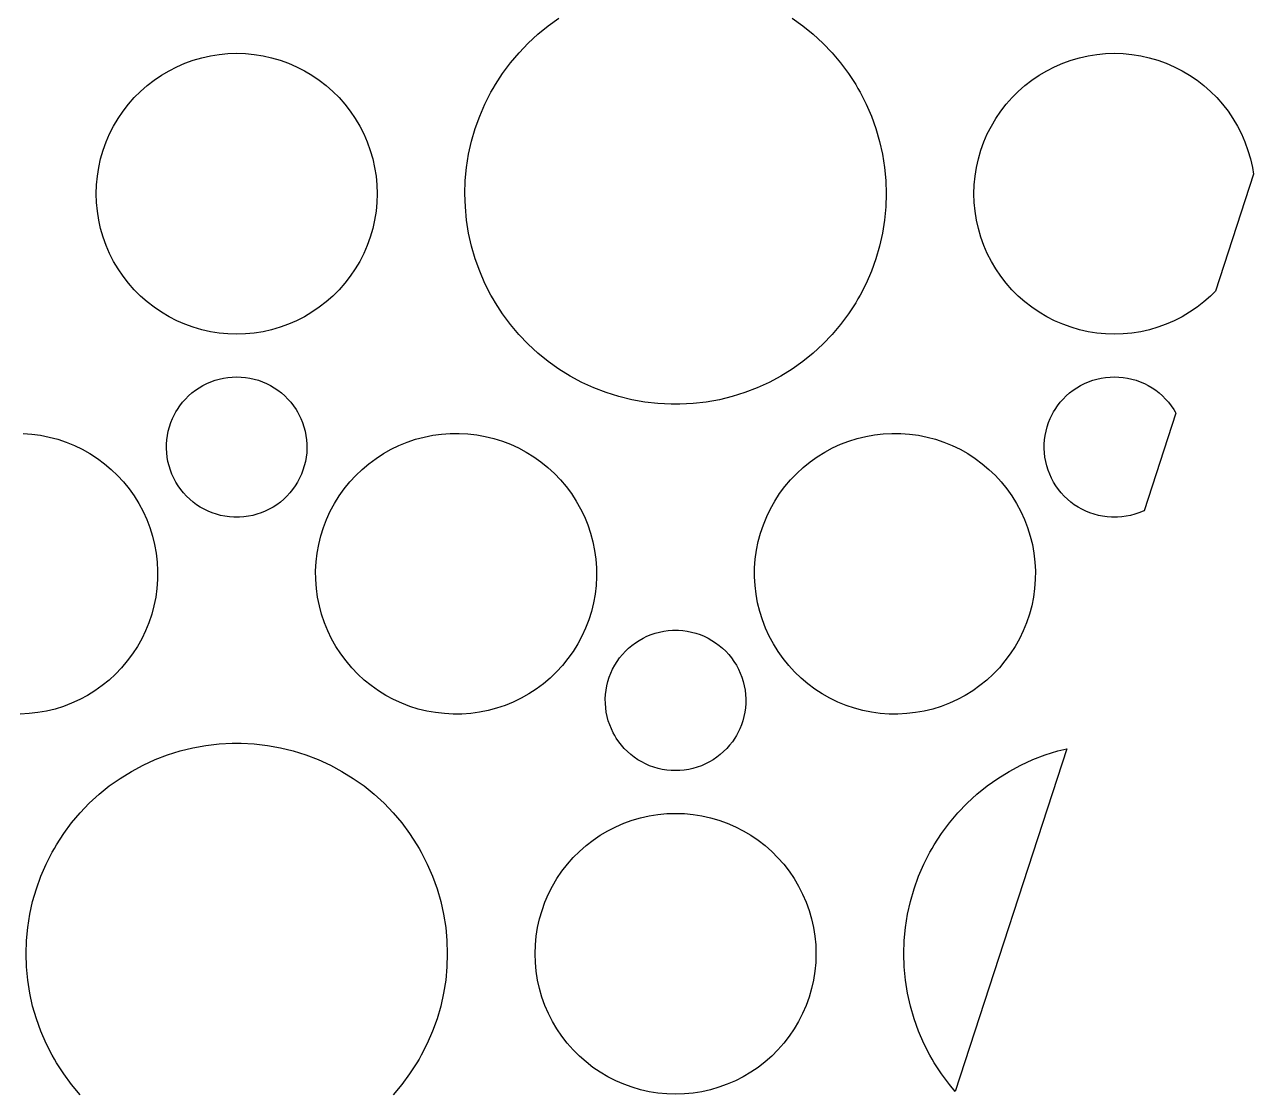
# Model space of a CAD drawing. Header units: metres. Extents: x 20 to 1108, y 20 to 485.
# Drawn here: x 179.61 to 214.61, y 160.22 to 190.69 of the extents above; entities that cross this region are included whole.
import ezdxf

# ---------------------------------------------------------------- set-up
doc = ezdxf.new("R2010")
doc.units = ezdxf.units.M

msp = doc.modelspace()

# ---------------------------------------------------------------- linework, layer by layer
for p, q in [((194.527, 190.653), (194.834, 190.871)), ((201.475, 190.872), (201.781, 190.653)), ((193.957, 190.162), (194.233, 190.416)), ((194.233, 190.416), (194.527, 190.653)), ((201.781, 190.653), (202.075, 190.416)), ((202.075, 190.416), (202.353, 190.161)), ((193.696, 189.89), (193.957, 190.162)), ((202.353, 190.161), (202.613, 189.889)), ((184.419, 189.679), (184.66, 189.749)), ((184.66, 189.749), (184.904, 189.804)), ((184.904, 189.804), (185.153, 189.843)), ((185.153, 189.843), (185.402, 189.866)), ((185.402, 189.866), (185.654, 189.874)), ((185.654, 189.874), (185.906, 189.866)), ((185.906, 189.866), (186.155, 189.843)), ((186.155, 189.843), (186.404, 189.804)), ((186.404, 189.804), (186.649, 189.749)), ((186.649, 189.749), (186.89, 189.679)), ((193.453, 189.602), (193.696, 189.89)), ((202.613, 189.889), (202.856, 189.602)), ((209.419, 189.679), (209.66, 189.749)), ((209.66, 189.749), (209.904, 189.804)), ((209.904, 189.804), (210.153, 189.843)), ((210.153, 189.843), (210.402, 189.866)), ((210.402, 189.866), (210.654, 189.874)), ((210.654, 189.874), (210.906, 189.866)), ((210.906, 189.866), (211.155, 189.843)), ((211.155, 189.843), (211.404, 189.804)), ((211.404, 189.804), (211.649, 189.749)), ((211.649, 189.749), (211.89, 189.679)), ((183.512, 189.252), (183.727, 189.379)), ((183.727, 189.379), (183.95, 189.493)), ((183.95, 189.493), (184.181, 189.593)), ((184.181, 189.593), (184.419, 189.679)), ((186.89, 189.679), (187.128, 189.593)), ((187.128, 189.593), (187.358, 189.493)), ((187.358, 189.493), (187.582, 189.379)), ((187.582, 189.379), (187.797, 189.252)), ((193.229, 189.299), (193.453, 189.602)), ((202.856, 189.602), (203.081, 189.298)), ((208.512, 189.252), (208.727, 189.379)), ((208.727, 189.379), (208.95, 189.493)), ((208.95, 189.493), (209.181, 189.593)), ((209.181, 189.593), (209.419, 189.679)), ((211.89, 189.679), (212.128, 189.593)), ((212.128, 189.593), (212.358, 189.493)), ((212.358, 189.493), (212.582, 189.379)), ((212.582, 189.379), (212.797, 189.252)), ((183.104, 188.956), (183.304, 189.111)), ((183.304, 189.111), (183.512, 189.252)), ((187.797, 189.252), (188.007, 189.11)), ((188.007, 189.11), (188.205, 188.956)), ((193.023, 188.982), (193.229, 189.299)), ((203.081, 189.298), (203.286, 188.982)), ((208.104, 188.956), (208.304, 189.111)), ((208.304, 189.111), (208.512, 189.252)), ((212.797, 189.252), (213.007, 189.11)), ((213.007, 189.11), (213.205, 188.956)), ((182.738, 188.613), (182.916, 188.791)), ((182.916, 188.791), (183.104, 188.956)), ((188.205, 188.956), (188.394, 188.79)), ((188.394, 188.79), (188.571, 188.612)), ((192.726, 188.43), (192.897, 188.766)), ((192.897, 188.766), (192.961, 188.873)), ((192.961, 188.873), (193.023, 188.982)), ((203.286, 188.982), (203.348, 188.873)), ((203.348, 188.873), (203.412, 188.765)), ((203.412, 188.765), (203.583, 188.428)), ((207.738, 188.613), (207.916, 188.791)), ((207.916, 188.791), (208.104, 188.956)), ((213.205, 188.956), (213.394, 188.79)), ((213.394, 188.79), (213.571, 188.612)), ((182.418, 188.227), (182.573, 188.425)), ((182.573, 188.425), (182.738, 188.613)), ((188.571, 188.612), (188.736, 188.425)), ((188.736, 188.425), (188.891, 188.225)), ((192.576, 188.084), (192.726, 188.43)), ((203.583, 188.428), (203.733, 188.084)), ((207.418, 188.227), (207.573, 188.425)), ((207.573, 188.425), (207.738, 188.613)), ((213.571, 188.612), (213.736, 188.425)), ((213.736, 188.425), (213.891, 188.225)), ((182.15, 187.802), (182.276, 188.017)), ((182.276, 188.017), (182.418, 188.227)), ((188.891, 188.225), (189.032, 188.017)), ((189.032, 188.017), (189.16, 187.801)), ((192.448, 187.73), (192.576, 188.084)), ((203.733, 188.084), (203.86, 187.728)), ((207.15, 187.802), (207.276, 188.017)), ((207.276, 188.017), (207.418, 188.227)), ((213.891, 188.225), (214.032, 188.017)), ((214.032, 188.017), (214.16, 187.801)), ((182.035, 187.578), (182.15, 187.802)), ((189.16, 187.801), (189.275, 187.576)), ((192.343, 187.367), (192.448, 187.73)), ((203.86, 187.728), (203.966, 187.365)), ((207.035, 187.578), (207.15, 187.802)), ((214.16, 187.801), (214.275, 187.576)), ((181.851, 187.111), (181.936, 187.348)), ((181.936, 187.348), (182.035, 187.578)), ((189.275, 187.576), (189.373, 187.348)), ((189.373, 187.348), (189.459, 187.109)), ((192.261, 186.999), (192.343, 187.367)), ((203.966, 187.365), (204.048, 186.998)), ((206.851, 187.111), (206.936, 187.348)), ((206.936, 187.348), (207.035, 187.578)), ((214.275, 187.576), (214.373, 187.348)), ((214.373, 187.348), (214.459, 187.109)), ((181.779, 186.87), (181.851, 187.111)), ((189.459, 187.109), (189.529, 186.868)), ((192.202, 186.626), (192.261, 186.999)), ((204.048, 186.998), (204.107, 186.626)), ((206.779, 186.87), (206.851, 187.111)), ((214.459, 187.109), (214.529, 186.868)), ((181.686, 186.375), (181.726, 186.624)), ((181.726, 186.624), (181.779, 186.87)), ((189.529, 186.868), (189.584, 186.623)), ((189.584, 186.623), (189.623, 186.375)), ((192.166, 186.252), (192.202, 186.626)), ((204.107, 186.626), (204.142, 186.252)), ((206.686, 186.375), (206.726, 186.624)), ((206.726, 186.624), (206.779, 186.87)), ((214.529, 186.868), (214.584, 186.623)), ((214.584, 186.623), (214.614, 186.433)), ((181.662, 186.126), (181.686, 186.375)), ((189.623, 186.375), (189.647, 186.126)), ((192.154, 185.875), (192.166, 186.252)), ((204.142, 186.252), (204.154, 185.874)), ((206.662, 186.126), (206.686, 186.375)), ((214.614, 186.433), (213.53, 183.096)), ((181.654, 185.875), (181.662, 186.126)), ((181.662, 185.623), (181.654, 185.875)), ((189.647, 186.126), (189.654, 185.874)), ((189.654, 185.874), (189.647, 185.623)), ((192.167, 185.497), (192.154, 185.875)), ((204.154, 185.874), (204.143, 185.497)), ((206.654, 185.875), (206.662, 186.126)), ((206.662, 185.623), (206.654, 185.875)), ((181.686, 185.374), (181.662, 185.623)), ((189.647, 185.623), (189.623, 185.374)), ((206.686, 185.374), (206.662, 185.623)), ((181.725, 185.126), (181.686, 185.374)), ((189.623, 185.374), (189.584, 185.126)), ((192.202, 185.123), (192.167, 185.497)), ((204.143, 185.497), (204.107, 185.123)), ((206.725, 185.126), (206.686, 185.374)), ((181.779, 184.881), (181.725, 185.126)), ((181.85, 184.64), (181.779, 184.881)), ((189.529, 184.881), (189.459, 184.64)), ((189.584, 185.126), (189.529, 184.881)), ((192.261, 184.751), (192.202, 185.123)), ((204.107, 185.123), (204.048, 184.751)), ((206.779, 184.881), (206.725, 185.126)), ((206.85, 184.64), (206.779, 184.881)), ((181.936, 184.401), (181.85, 184.64)), ((189.459, 184.64), (189.373, 184.401)), ((192.343, 184.383), (192.261, 184.751)), ((204.048, 184.751), (203.966, 184.383)), ((206.936, 184.401), (206.85, 184.64)), ((182.034, 184.173), (181.936, 184.401)), ((182.149, 183.948), (182.034, 184.173)), ((189.275, 184.173), (189.16, 183.948)), ((189.373, 184.401), (189.275, 184.173)), ((192.448, 184.022), (192.343, 184.383)), ((203.966, 184.383), (203.86, 184.022)), ((207.034, 184.173), (206.936, 184.401)), ((207.149, 183.948), (207.034, 184.173)), ((182.276, 183.733), (182.149, 183.948)), ((189.16, 183.948), (189.032, 183.733)), ((192.576, 183.665), (192.448, 184.022)), ((203.86, 184.022), (203.733, 183.665)), ((207.276, 183.733), (207.149, 183.948)), ((182.418, 183.524), (182.276, 183.733)), ((182.572, 183.324), (182.418, 183.524)), ((188.891, 183.524), (188.736, 183.324)), ((189.032, 183.733), (188.891, 183.524)), ((192.726, 183.321), (192.576, 183.665)), ((203.733, 183.665), (203.583, 183.321)), ((207.418, 183.524), (207.276, 183.733)), ((207.572, 183.324), (207.418, 183.524)), ((182.737, 183.137), (182.572, 183.324)), ((182.915, 182.959), (182.737, 183.137)), ((188.571, 183.137), (188.394, 182.959)), ((188.736, 183.324), (188.571, 183.137)), ((192.897, 182.984), (192.726, 183.321)), ((203.583, 183.321), (203.412, 182.984)), ((207.737, 183.137), (207.572, 183.324)), ((207.915, 182.959), (207.737, 183.137)), ((213.53, 183.096), (213.394, 182.959)), ((183.104, 182.793), (182.915, 182.959)), ((183.302, 182.639), (183.104, 182.793)), ((188.205, 182.793), (188.007, 182.639)), ((188.394, 182.959), (188.205, 182.793)), ((192.961, 182.876), (192.897, 182.984)), ((193.023, 182.768), (192.961, 182.876)), ((193.228, 182.451), (193.023, 182.768)), ((203.286, 182.768), (203.081, 182.451)), ((203.348, 182.877), (203.286, 182.768)), ((203.412, 182.984), (203.348, 182.877)), ((208.104, 182.793), (207.915, 182.959)), ((208.302, 182.639), (208.104, 182.793)), ((213.205, 182.793), (213.007, 182.639)), ((213.394, 182.959), (213.205, 182.793)), ((183.512, 182.497), (183.302, 182.639)), ((183.727, 182.37), (183.512, 182.497)), ((183.95, 182.256), (183.727, 182.37)), ((187.582, 182.37), (187.358, 182.256)), ((187.797, 182.497), (187.582, 182.37)), ((188.007, 182.639), (187.797, 182.497)), ((193.453, 182.148), (193.228, 182.451)), ((203.081, 182.451), (202.856, 182.148)), ((208.512, 182.497), (208.302, 182.639)), ((208.727, 182.37), (208.512, 182.497)), ((208.95, 182.256), (208.727, 182.37)), ((212.582, 182.37), (212.358, 182.256)), ((212.797, 182.497), (212.582, 182.37)), ((213.007, 182.639), (212.797, 182.497)), ((184.181, 182.156), (183.95, 182.256)), ((184.419, 182.07), (184.181, 182.156)), ((184.659, 182), (184.419, 182.07)), ((186.89, 182.07), (186.65, 182)), ((187.128, 182.156), (186.89, 182.07)), ((187.358, 182.256), (187.128, 182.156)), ((193.695, 181.86), (193.453, 182.148)), ((202.856, 182.148), (202.613, 181.86)), ((209.181, 182.156), (208.95, 182.256)), ((209.419, 182.07), (209.181, 182.156)), ((209.659, 182), (209.419, 182.07)), ((211.89, 182.07), (211.65, 182)), ((212.128, 182.156), (211.89, 182.07)), ((212.358, 182.256), (212.128, 182.156)), ((184.904, 181.945), (184.659, 182)), ((185.153, 181.906), (184.904, 181.945)), ((185.402, 181.883), (185.153, 181.906)), ((185.654, 181.875), (185.402, 181.883)), ((185.906, 181.883), (185.654, 181.875)), ((186.155, 181.906), (185.906, 181.883)), ((186.404, 181.945), (186.155, 181.906)), ((186.65, 182), (186.404, 181.945)), ((193.956, 181.588), (193.695, 181.86)), ((202.613, 181.86), (202.353, 181.588)), ((209.904, 181.945), (209.659, 182)), ((210.153, 181.906), (209.904, 181.945)), ((210.402, 181.883), (210.153, 181.906)), ((210.654, 181.875), (210.402, 181.883)), ((210.906, 181.883), (210.654, 181.875)), ((211.155, 181.906), (210.906, 181.883)), ((211.404, 181.945), (211.155, 181.906)), ((211.65, 182), (211.404, 181.945)), ((194.233, 181.333), (193.956, 181.588)), ((194.527, 181.096), (194.233, 181.333)), ((202.075, 181.333), (201.781, 181.096)), ((202.353, 181.588), (202.075, 181.333)), ((194.834, 180.877), (194.527, 181.096)), ((201.781, 181.096), (201.475, 180.878)), ((185.157, 180.596), (185.278, 180.622)), ((185.278, 180.622), (185.404, 180.642)), ((185.404, 180.642), (185.529, 180.653)), ((185.529, 180.653), (185.654, 180.658)), ((185.654, 180.658), (185.779, 180.653)), ((185.779, 180.653), (185.904, 180.642)), ((185.904, 180.642), (186.03, 180.622)), ((186.03, 180.622), (186.151, 180.596)), ((195.155, 180.679), (194.834, 180.877)), ((195.486, 180.501), (195.155, 180.679)), ((201.153, 180.679), (200.822, 180.501)), ((201.475, 180.878), (201.153, 180.679)), ((210.157, 180.596), (210.278, 180.622)), ((210.278, 180.622), (210.404, 180.642)), ((210.404, 180.642), (210.529, 180.653)), ((210.529, 180.653), (210.654, 180.658)), ((210.654, 180.658), (210.779, 180.653)), ((210.779, 180.653), (210.904, 180.642)), ((210.904, 180.642), (211.03, 180.622)), ((211.03, 180.622), (211.151, 180.596)), ((184.379, 180.198), (184.479, 180.276)), ((184.479, 180.276), (184.583, 180.347)), ((184.583, 180.347), (184.69, 180.41)), ((184.69, 180.41), (184.802, 180.467)), ((184.802, 180.467), (184.917, 180.517)), ((184.917, 180.517), (185.037, 180.56)), ((185.037, 180.56), (185.157, 180.596)), ((186.151, 180.596), (186.272, 180.56)), ((186.272, 180.56), (186.392, 180.517)), ((186.392, 180.517), (186.507, 180.467)), ((186.507, 180.467), (186.619, 180.41)), ((186.619, 180.41), (186.726, 180.347)), ((186.726, 180.347), (186.831, 180.276)), ((186.831, 180.276), (186.93, 180.198)), ((195.83, 180.344), (195.486, 180.501)), ((196.181, 180.209), (195.83, 180.344)), ((200.479, 180.344), (200.128, 180.209)), ((200.822, 180.501), (200.479, 180.344)), ((209.379, 180.198), (209.479, 180.276)), ((209.479, 180.276), (209.583, 180.347)), ((209.583, 180.347), (209.69, 180.41)), ((209.69, 180.41), (209.802, 180.467)), ((209.802, 180.467), (209.917, 180.517)), ((209.917, 180.517), (210.037, 180.56)), ((210.037, 180.56), (210.157, 180.596)), ((211.151, 180.596), (211.272, 180.56)), ((211.272, 180.56), (211.392, 180.517)), ((211.392, 180.517), (211.507, 180.467)), ((211.507, 180.467), (211.619, 180.41)), ((211.619, 180.41), (211.726, 180.347)), ((211.726, 180.347), (211.831, 180.276)), ((211.831, 180.276), (211.93, 180.198)), ((184.036, 179.834), (184.114, 179.934)), ((184.114, 179.934), (184.196, 180.027)), ((184.196, 180.027), (184.285, 180.116)), ((184.285, 180.116), (184.379, 180.198)), ((186.93, 180.198), (187.025, 180.115)), ((187.025, 180.115), (187.113, 180.026)), ((187.113, 180.026), (187.195, 179.934)), ((187.195, 179.934), (187.273, 179.833)), ((196.542, 180.096), (196.181, 180.209)), ((196.906, 180.006), (196.542, 180.096)), ((197.278, 179.94), (196.906, 180.006)), ((197.652, 179.897), (197.278, 179.94)), ((199.03, 179.939), (198.655, 179.897)), ((199.402, 180.006), (199.03, 179.939)), ((199.767, 180.096), (199.402, 180.006)), ((200.128, 180.209), (199.767, 180.096)), ((209.036, 179.834), (209.114, 179.934)), ((209.114, 179.934), (209.196, 180.027)), ((209.196, 180.027), (209.285, 180.116)), ((209.285, 180.116), (209.379, 180.198)), ((211.93, 180.198), (212.025, 180.115)), ((212.025, 180.115), (212.113, 180.026)), ((212.113, 180.026), (212.195, 179.934)), ((212.195, 179.934), (212.273, 179.833)), ((183.827, 179.472), (183.882, 179.585)), ((183.882, 179.585), (183.922, 179.657)), ((183.922, 179.657), (183.966, 179.73)), ((183.966, 179.73), (184.036, 179.834)), ((187.273, 179.833), (187.344, 179.729)), ((187.344, 179.729), (187.386, 179.657)), ((187.386, 179.657), (187.427, 179.585)), ((187.427, 179.585), (187.483, 179.471)), ((198.028, 179.876), (197.652, 179.897)), ((198.154, 179.877), (198.028, 179.876)), ((198.28, 179.876), (198.154, 179.877)), ((198.655, 179.897), (198.28, 179.876)), ((208.827, 179.472), (208.882, 179.585)), ((208.882, 179.585), (208.922, 179.657)), ((208.922, 179.657), (208.966, 179.73)), ((208.966, 179.73), (209.036, 179.834)), ((212.403, 179.627), (211.499, 176.845)), ((212.273, 179.833), (212.344, 179.729)), ((212.344, 179.729), (212.386, 179.657)), ((212.386, 179.657), (212.403, 179.627)), ((183.707, 179.115), (183.739, 179.236)), ((183.739, 179.236), (183.779, 179.354)), ((183.779, 179.354), (183.827, 179.472)), ((187.483, 179.471), (187.529, 179.354)), ((187.529, 179.354), (187.569, 179.235)), ((187.569, 179.235), (187.603, 179.113)), ((208.707, 179.115), (208.739, 179.236)), ((208.739, 179.236), (208.779, 179.354)), ((208.779, 179.354), (208.827, 179.472)), ((179.572, 179.046), (179.821, 179.027)), ((179.821, 179.027), (180.071, 178.993)), ((180.071, 178.993), (180.318, 178.943)), ((180.318, 178.943), (180.56, 178.879)), ((180.56, 178.879), (180.798, 178.799)), ((183.655, 178.742), (183.665, 178.866)), ((183.665, 178.866), (183.682, 178.992)), ((183.682, 178.992), (183.707, 179.115)), ((187.603, 179.113), (187.627, 178.99)), ((187.627, 178.99), (187.644, 178.866)), ((187.644, 178.866), (187.653, 178.742)), ((190.511, 178.799), (190.749, 178.879)), ((190.749, 178.879), (190.99, 178.943)), ((190.99, 178.943), (191.237, 178.993)), ((191.237, 178.993), (191.487, 179.027)), ((191.487, 179.027), (191.736, 179.046)), ((191.736, 179.046), (191.989, 179.049)), ((191.989, 179.049), (192.239, 179.035)), ((192.239, 179.035), (192.49, 179.007)), ((192.49, 179.007), (192.735, 178.962)), ((192.735, 178.962), (192.982, 178.901)), ((192.982, 178.901), (193.222, 178.827)), ((203.087, 178.827), (203.327, 178.901)), ((203.327, 178.901), (203.573, 178.962)), ((203.573, 178.962), (203.818, 179.007)), ((203.818, 179.007), (204.069, 179.035)), ((204.069, 179.035), (204.319, 179.049)), ((204.319, 179.049), (204.572, 179.046)), ((204.572, 179.046), (204.821, 179.027)), ((204.821, 179.027), (205.071, 178.993)), ((205.071, 178.993), (205.318, 178.943)), ((205.318, 178.943), (205.56, 178.879)), ((205.56, 178.879), (205.798, 178.799)), ((208.655, 178.742), (208.665, 178.866)), ((208.665, 178.866), (208.682, 178.992)), ((208.682, 178.992), (208.707, 179.115)), ((180.798, 178.799), (181.031, 178.703)), ((181.031, 178.703), (181.258, 178.594)), ((181.258, 178.594), (181.476, 178.472)), ((183.654, 178.615), (183.655, 178.742)), ((183.661, 178.491), (183.654, 178.615)), ((187.654, 178.615), (187.648, 178.491)), ((187.653, 178.742), (187.654, 178.615)), ((189.833, 178.472), (190.051, 178.594)), ((190.051, 178.594), (190.277, 178.703)), ((190.277, 178.703), (190.511, 178.799)), ((193.222, 178.827), (193.454, 178.737)), ((193.454, 178.737), (193.685, 178.632)), ((193.685, 178.632), (193.903, 178.514)), ((193.903, 178.514), (194.118, 178.381)), ((202.191, 178.381), (202.405, 178.514)), ((202.405, 178.514), (202.626, 178.633)), ((202.626, 178.633), (202.855, 178.737)), ((202.855, 178.737), (203.087, 178.827)), ((205.798, 178.799), (206.031, 178.703)), ((206.031, 178.703), (206.258, 178.594)), ((206.258, 178.594), (206.476, 178.472)), ((208.654, 178.615), (208.655, 178.742)), ((208.661, 178.491), (208.654, 178.615)), ((181.476, 178.472), (181.687, 178.334)), ((181.687, 178.334), (181.89, 178.184)), ((181.89, 178.184), (182.081, 178.022)), ((183.675, 178.366), (183.661, 178.491)), ((183.697, 178.243), (183.675, 178.366)), ((183.728, 178.121), (183.697, 178.243)), ((187.611, 178.243), (187.581, 178.121)), ((187.634, 178.366), (187.611, 178.243)), ((187.648, 178.491), (187.634, 178.366)), ((189.228, 178.022), (189.419, 178.184)), ((189.419, 178.184), (189.623, 178.334)), ((189.623, 178.334), (189.833, 178.472)), ((194.118, 178.381), (194.322, 178.236)), ((194.322, 178.236), (194.519, 178.077)), ((201.79, 178.077), (201.986, 178.236)), ((201.986, 178.236), (202.191, 178.381)), ((206.476, 178.472), (206.687, 178.334)), ((206.687, 178.334), (206.89, 178.184)), ((206.89, 178.184), (207.081, 178.022)), ((208.675, 178.366), (208.661, 178.491)), ((208.697, 178.243), (208.675, 178.366)), ((208.728, 178.121), (208.697, 178.243)), ((182.081, 178.022), (182.263, 177.848)), ((182.263, 177.848), (182.432, 177.664)), ((183.766, 177.999), (183.728, 178.121)), ((183.811, 177.884), (183.766, 177.999)), ((183.862, 177.77), (183.811, 177.884)), ((187.498, 177.884), (187.446, 177.77)), ((187.543, 177.999), (187.498, 177.884)), ((187.581, 178.121), (187.543, 177.999)), ((188.877, 177.664), (189.047, 177.849)), ((189.047, 177.849), (189.228, 178.022)), ((194.519, 178.077), (194.704, 177.907)), ((194.704, 177.907), (194.878, 177.726)), ((201.432, 177.727), (201.606, 177.908)), ((201.606, 177.908), (201.79, 178.077)), ((207.081, 178.022), (207.263, 177.848)), ((207.263, 177.848), (207.432, 177.664)), ((208.766, 177.999), (208.728, 178.121)), ((208.811, 177.884), (208.766, 177.999)), ((208.862, 177.77), (208.811, 177.884)), ((182.432, 177.664), (182.591, 177.468)), ((182.591, 177.468), (182.735, 177.264)), ((183.922, 177.657), (183.862, 177.77)), ((183.989, 177.55), (183.922, 177.657)), ((184.062, 177.448), (183.989, 177.55)), ((187.319, 177.55), (187.247, 177.448)), ((187.387, 177.657), (187.319, 177.55)), ((187.446, 177.77), (187.387, 177.657)), ((188.573, 177.264), (188.719, 177.469)), ((188.719, 177.469), (188.877, 177.664)), ((194.878, 177.726), (195.038, 177.535)), ((195.038, 177.535), (195.19, 177.331)), ((201.12, 177.333), (201.271, 177.535)), ((201.271, 177.535), (201.432, 177.727)), ((207.432, 177.664), (207.59, 177.468)), ((207.59, 177.468), (207.735, 177.264)), ((208.922, 177.657), (208.862, 177.77)), ((208.989, 177.55), (208.922, 177.657)), ((209.062, 177.448), (208.989, 177.55)), ((182.735, 177.264), (182.869, 177.049)), ((184.141, 177.35), (184.062, 177.448)), ((184.225, 177.258), (184.141, 177.35)), ((184.316, 177.171), (184.225, 177.258)), ((184.411, 177.091), (184.316, 177.171)), ((186.993, 177.171), (186.898, 177.091)), ((187.084, 177.258), (186.993, 177.171)), ((187.168, 177.35), (187.084, 177.258)), ((187.247, 177.448), (187.168, 177.35)), ((188.44, 177.049), (188.573, 177.264)), ((195.19, 177.331), (195.326, 177.121)), ((195.326, 177.121), (195.449, 176.903)), ((200.859, 176.903), (200.983, 177.121)), ((200.983, 177.121), (201.12, 177.333)), ((207.735, 177.264), (207.869, 177.049)), ((209.141, 177.35), (209.062, 177.448)), ((209.225, 177.258), (209.141, 177.35)), ((209.316, 177.171), (209.225, 177.258)), ((209.411, 177.091), (209.316, 177.171)), ((182.869, 177.049), (182.988, 176.826)), ((182.988, 176.826), (183.092, 176.598)), ((184.513, 177.016), (184.411, 177.091)), ((184.619, 176.946), (184.513, 177.016)), ((184.727, 176.885), (184.619, 176.946)), ((184.84, 176.831), (184.727, 176.885)), ((184.958, 176.782), (184.84, 176.831)), ((185.077, 176.742), (184.958, 176.782)), ((186.351, 176.782), (186.232, 176.742)), ((186.469, 176.831), (186.351, 176.782)), ((186.582, 176.885), (186.469, 176.831)), ((186.69, 176.946), (186.582, 176.885)), ((186.796, 177.016), (186.69, 176.946)), ((186.898, 177.091), (186.796, 177.016)), ((188.217, 176.599), (188.321, 176.828)), ((188.321, 176.828), (188.44, 177.049)), ((195.449, 176.903), (195.56, 176.676)), ((200.75, 176.678), (200.859, 176.903)), ((207.869, 177.049), (207.988, 176.826)), ((207.988, 176.826), (208.092, 176.598)), ((209.513, 177.016), (209.411, 177.091)), ((209.619, 176.946), (209.513, 177.016)), ((209.727, 176.885), (209.619, 176.946)), ((209.84, 176.831), (209.727, 176.885)), ((209.958, 176.782), (209.84, 176.831)), ((210.077, 176.742), (209.958, 176.782)), ((211.351, 176.782), (211.232, 176.742)), ((211.469, 176.831), (211.351, 176.782)), ((211.499, 176.845), (211.469, 176.831)), ((183.092, 176.598), (183.182, 176.365)), ((185.197, 176.71), (185.077, 176.742)), ((185.32, 176.686), (185.197, 176.71)), ((185.446, 176.668), (185.32, 176.686)), ((185.57, 176.658), (185.446, 176.668)), ((185.654, 176.658), (185.57, 176.658)), ((185.738, 176.659), (185.654, 176.658)), ((185.862, 176.668), (185.738, 176.659)), ((185.988, 176.686), (185.862, 176.668)), ((186.111, 176.71), (185.988, 176.686)), ((186.232, 176.742), (186.111, 176.71)), ((188.127, 176.365), (188.217, 176.599)), ((195.56, 176.676), (195.653, 176.443)), ((195.653, 176.443), (195.734, 176.205)), ((200.575, 176.206), (200.655, 176.443)), ((200.655, 176.443), (200.75, 176.678)), ((208.092, 176.598), (208.182, 176.365)), ((210.197, 176.71), (210.077, 176.742)), ((210.32, 176.686), (210.197, 176.71)), ((210.446, 176.668), (210.32, 176.686)), ((210.57, 176.658), (210.446, 176.668)), ((210.654, 176.658), (210.57, 176.658)), ((210.738, 176.659), (210.654, 176.658)), ((210.862, 176.668), (210.738, 176.659)), ((210.988, 176.686), (210.862, 176.668)), ((211.111, 176.71), (210.988, 176.686)), ((211.232, 176.742), (211.111, 176.71)), ((183.182, 176.365), (183.257, 176.124)), ((183.257, 176.124), (183.317, 175.88)), ((187.991, 175.88), (188.052, 176.125)), ((188.052, 176.125), (188.127, 176.365)), ((195.734, 176.205), (195.799, 175.962)), ((200.51, 175.964), (200.575, 176.206)), ((208.182, 176.365), (208.257, 176.124)), ((208.257, 176.124), (208.317, 175.88)), ((183.317, 175.88), (183.362, 175.632)), ((187.947, 175.634), (187.991, 175.88)), ((195.799, 175.962), (195.849, 175.716)), ((195.849, 175.716), (195.883, 175.467)), ((200.426, 175.467), (200.46, 175.718)), ((200.46, 175.718), (200.51, 175.964)), ((208.317, 175.88), (208.362, 175.632)), ((183.362, 175.632), (183.391, 175.383)), ((183.391, 175.383), (183.403, 175.133)), ((187.904, 175.133), (187.918, 175.385)), ((187.918, 175.385), (187.947, 175.634)), ((195.883, 175.467), (195.901, 175.218)), ((200.407, 175.218), (200.426, 175.467)), ((208.362, 175.632), (208.391, 175.383)), ((208.391, 175.383), (208.403, 175.133)), ((183.403, 175.133), (183.401, 174.881)), ((187.907, 174.881), (187.904, 175.133)), ((195.901, 175.218), (195.904, 174.965)), ((200.405, 174.965), (200.407, 175.218)), ((208.403, 175.133), (208.401, 174.881)), ((183.401, 174.881), (183.383, 174.632)), ((187.926, 174.632), (187.907, 174.881)), ((195.891, 174.716), (195.862, 174.466)), ((195.904, 174.965), (195.891, 174.716)), ((200.418, 174.716), (200.405, 174.965)), ((200.446, 174.466), (200.418, 174.716)), ((208.401, 174.881), (208.383, 174.632)), ((183.349, 174.382), (183.299, 174.137)), ((183.383, 174.632), (183.349, 174.382)), ((187.96, 174.382), (187.926, 174.632)), ((188.01, 174.137), (187.96, 174.382)), ((195.862, 174.466), (195.817, 174.219)), ((200.491, 174.219), (200.446, 174.466)), ((208.349, 174.382), (208.299, 174.137)), ((208.383, 174.632), (208.349, 174.382)), ((183.299, 174.137), (183.234, 173.894)), ((188.074, 173.894), (188.01, 174.137)), ((195.757, 173.975), (195.682, 173.734)), ((195.817, 174.219), (195.757, 173.975)), ((200.552, 173.975), (200.491, 174.219)), ((200.627, 173.734), (200.552, 173.975)), ((208.299, 174.137), (208.234, 173.894)), ((183.153, 173.655), (183.06, 173.423)), ((183.234, 173.894), (183.153, 173.655)), ((188.155, 173.655), (188.074, 173.894)), ((188.249, 173.423), (188.155, 173.655)), ((195.682, 173.734), (195.592, 173.5)), ((200.717, 173.5), (200.627, 173.734)), ((208.153, 173.655), (208.06, 173.423)), ((208.234, 173.894), (208.153, 173.655)), ((183.06, 173.423), (182.949, 173.195)), ((188.359, 173.195), (188.249, 173.423)), ((195.488, 173.272), (195.369, 173.051)), ((195.592, 173.5), (195.488, 173.272)), ((197.229, 173.214), (197.34, 173.268)), ((197.34, 173.268), (197.458, 173.316)), ((197.458, 173.316), (197.577, 173.357)), ((197.577, 173.357), (197.697, 173.388)), ((197.697, 173.388), (197.82, 173.413)), ((197.82, 173.413), (197.946, 173.43)), ((197.946, 173.43), (198.07, 173.44)), ((198.07, 173.44), (198.154, 173.441)), ((198.154, 173.441), (198.238, 173.44)), ((198.238, 173.44), (198.362, 173.43)), ((198.362, 173.43), (198.488, 173.413)), ((198.488, 173.413), (198.611, 173.388)), ((198.611, 173.388), (198.732, 173.357)), ((198.732, 173.357), (198.851, 173.316)), ((198.851, 173.316), (198.969, 173.268)), ((198.969, 173.268), (199.082, 173.214)), ((200.82, 173.272), (200.717, 173.5)), ((200.94, 173.051), (200.82, 173.272)), ((208.06, 173.423), (207.949, 173.195)), ((182.826, 172.978), (182.69, 172.767)), ((182.949, 173.195), (182.826, 172.978)), ((188.483, 172.978), (188.359, 173.195)), ((188.619, 172.767), (188.483, 172.978)), ((195.369, 173.051), (195.235, 172.834)), ((196.726, 172.841), (196.816, 172.927)), ((196.816, 172.927), (196.911, 173.008)), ((196.911, 173.008), (197.014, 173.084)), ((197.014, 173.084), (197.119, 173.152)), ((197.119, 173.152), (197.229, 173.214)), ((199.082, 173.214), (199.19, 173.152)), ((199.19, 173.152), (199.296, 173.083)), ((199.296, 173.083), (199.398, 173.008)), ((199.398, 173.008), (199.493, 172.927)), ((199.493, 172.927), (199.584, 172.84)), ((201.073, 172.834), (200.94, 173.051)), ((207.826, 172.978), (207.69, 172.767)), ((207.949, 173.195), (207.826, 172.978)), ((182.538, 172.564), (182.378, 172.373)), ((182.69, 172.767), (182.538, 172.564)), ((188.771, 172.564), (188.619, 172.767)), ((188.931, 172.373), (188.771, 172.564)), ((195.09, 172.631), (194.932, 172.435)), ((195.235, 172.834), (195.09, 172.631)), ((196.489, 172.548), (196.562, 172.651)), ((196.562, 172.651), (196.641, 172.749)), ((196.641, 172.749), (196.726, 172.841)), ((199.584, 172.84), (199.668, 172.749)), ((199.668, 172.749), (199.747, 172.651)), ((199.747, 172.651), (199.819, 172.548)), ((201.219, 172.631), (201.073, 172.834)), ((201.377, 172.435), (201.219, 172.631)), ((207.538, 172.564), (207.378, 172.373)), ((207.69, 172.767), (207.538, 172.564)), ((182.378, 172.373), (182.204, 172.192)), ((189.105, 172.192), (188.931, 172.373)), ((194.763, 172.251), (194.581, 172.077)), ((194.932, 172.435), (194.763, 172.251)), ((196.266, 172.099), (196.311, 172.216)), ((196.311, 172.216), (196.363, 172.33)), ((196.363, 172.33), (196.422, 172.442)), ((196.422, 172.442), (196.489, 172.548)), ((199.819, 172.548), (199.887, 172.442)), ((199.887, 172.442), (199.946, 172.329)), ((199.946, 172.329), (199.998, 172.215)), ((199.998, 172.215), (200.043, 172.099)), ((201.546, 172.251), (201.377, 172.435)), ((201.728, 172.077), (201.546, 172.251)), ((207.378, 172.373), (207.204, 172.192)), ((181.822, 171.862), (181.618, 171.718)), ((182.019, 172.021), (181.822, 171.862)), ((182.204, 172.192), (182.019, 172.021)), ((189.29, 172.021), (189.105, 172.192)), ((189.486, 171.862), (189.29, 172.021)), ((189.691, 171.717), (189.486, 171.862)), ((194.39, 171.915), (194.187, 171.765)), ((194.581, 172.077), (194.39, 171.915)), ((196.175, 171.732), (196.197, 171.858)), ((196.197, 171.858), (196.228, 171.98)), ((196.228, 171.98), (196.266, 172.099)), ((200.043, 172.099), (200.081, 171.978)), ((200.081, 171.978), (200.111, 171.856)), ((200.111, 171.856), (200.134, 171.732)), ((201.919, 171.915), (201.728, 172.077)), ((202.122, 171.765), (201.919, 171.915)), ((206.822, 171.862), (206.618, 171.718)), ((207.019, 172.021), (206.822, 171.862)), ((207.204, 172.192), (207.019, 172.021)), ((181.403, 171.584), (181.185, 171.467)), ((181.618, 171.718), (181.403, 171.584)), ((189.905, 171.584), (189.691, 171.717)), ((190.124, 171.467), (189.905, 171.584)), ((193.758, 171.505), (193.531, 171.395)), ((193.976, 171.627), (193.758, 171.505)), ((194.187, 171.765), (193.976, 171.627)), ((196.154, 171.484), (196.161, 171.608)), ((196.161, 171.608), (196.175, 171.732)), ((200.134, 171.732), (200.148, 171.607)), ((200.148, 171.607), (200.154, 171.484)), ((202.333, 171.627), (202.122, 171.765)), ((202.551, 171.505), (202.333, 171.627)), ((202.777, 171.395), (202.551, 171.505)), ((206.403, 171.584), (206.185, 171.467)), ((206.618, 171.718), (206.403, 171.584)), ((180.482, 171.196), (180.235, 171.136)), ((180.722, 171.272), (180.482, 171.196)), ((180.954, 171.361), (180.722, 171.272)), ((181.185, 171.467), (180.954, 171.361)), ((190.355, 171.361), (190.124, 171.467)), ((190.587, 171.272), (190.355, 171.361)), ((190.827, 171.196), (190.587, 171.272)), ((191.073, 171.137), (190.827, 171.196)), ((193.059, 171.22), (192.818, 171.154)), ((193.298, 171.3), (193.059, 171.22)), ((193.531, 171.395), (193.298, 171.3)), ((196.155, 171.356), (196.154, 171.484)), ((196.165, 171.233), (196.155, 171.356)), ((196.182, 171.108), (196.165, 171.233)), ((200.144, 171.233), (200.127, 171.108)), ((200.153, 171.356), (200.144, 171.233)), ((200.154, 171.484), (200.153, 171.356)), ((203.011, 171.3), (202.777, 171.395)), ((203.25, 171.22), (203.011, 171.3)), ((203.49, 171.154), (203.25, 171.22)), ((205.482, 171.196), (205.235, 171.136)), ((205.722, 171.272), (205.482, 171.196)), ((205.954, 171.361), (205.722, 171.272)), ((206.185, 171.467), (205.954, 171.361)), ((179.739, 171.064), (179.489, 171.05)), ((179.99, 171.092), (179.739, 171.064)), ((180.235, 171.136), (179.99, 171.092)), ((191.318, 171.092), (191.073, 171.137)), ((191.569, 171.064), (191.318, 171.092)), ((191.819, 171.05), (191.569, 171.064)), ((192.072, 171.053), (191.819, 171.05)), ((192.321, 171.07), (192.072, 171.053)), ((192.571, 171.105), (192.321, 171.07)), ((192.818, 171.154), (192.571, 171.105)), ((196.206, 170.984), (196.182, 171.108)), ((196.239, 170.863), (196.206, 170.984)), ((196.279, 170.744), (196.239, 170.863)), ((200.069, 170.863), (200.029, 170.744)), ((200.103, 170.984), (200.069, 170.863)), ((200.127, 171.108), (200.103, 170.984)), ((203.737, 171.105), (203.49, 171.154)), ((203.987, 171.07), (203.737, 171.105)), ((204.236, 171.052), (203.987, 171.07)), ((204.489, 171.05), (204.236, 171.052)), ((204.739, 171.064), (204.489, 171.05)), ((204.99, 171.092), (204.739, 171.064)), ((205.235, 171.136), (204.99, 171.092)), ((196.326, 170.628), (196.279, 170.744)), ((196.382, 170.514), (196.326, 170.628)), ((196.423, 170.442), (196.382, 170.514)), ((199.927, 170.514), (199.887, 170.442)), ((199.983, 170.628), (199.927, 170.514)), ((200.029, 170.744), (199.983, 170.628)), ((184.406, 170.092), (184.778, 170.159)), ((184.778, 170.159), (185.153, 170.202)), ((185.153, 170.202), (185.528, 170.222)), ((185.528, 170.222), (185.654, 170.221)), ((185.654, 170.221), (185.78, 170.223)), ((185.78, 170.223), (186.156, 170.202)), ((186.156, 170.202), (186.53, 170.159)), ((186.53, 170.159), (186.902, 170.092)), ((196.465, 170.37), (196.423, 170.442)), ((196.536, 170.265), (196.465, 170.37)), ((196.613, 170.165), (196.536, 170.265)), ((196.695, 170.071), (196.613, 170.165)), ((199.695, 170.165), (199.613, 170.071)), ((199.773, 170.265), (199.695, 170.165)), ((199.844, 170.37), (199.773, 170.265)), ((199.887, 170.442), (199.844, 170.37)), ((183.33, 169.754), (183.681, 169.89)), ((183.681, 169.89), (184.042, 170.002)), ((184.042, 170.002), (184.406, 170.092)), ((186.902, 170.092), (187.267, 170.002)), ((187.267, 170.002), (187.628, 169.89)), ((187.628, 169.89), (187.979, 169.754)), ((196.784, 169.983), (196.695, 170.071)), ((196.879, 169.9), (196.784, 169.983)), ((196.978, 169.823), (196.879, 169.9)), ((197.083, 169.751), (196.978, 169.823)), ((199.331, 169.823), (199.226, 169.751)), ((199.43, 169.9), (199.331, 169.823)), ((199.525, 169.983), (199.43, 169.9)), ((199.613, 170.071), (199.525, 169.983)), ((209.296, 170.065), (206.122, 160.297)), ((208.33, 169.754), (208.681, 169.89)), ((208.681, 169.89), (209.042, 170.002)), ((209.042, 170.002), (209.296, 170.065)), ((182.334, 169.221), (182.655, 169.42)), ((182.655, 169.42), (182.987, 169.598)), ((182.987, 169.598), (183.33, 169.754)), ((187.979, 169.754), (188.322, 169.598)), ((188.322, 169.598), (188.653, 169.42)), ((188.653, 169.42), (188.975, 169.221)), ((197.19, 169.689), (197.083, 169.751)), ((197.302, 169.631), (197.19, 169.689)), ((197.417, 169.581), (197.302, 169.631)), ((197.537, 169.538), (197.417, 169.581)), ((197.657, 169.503), (197.537, 169.538)), ((197.778, 169.477), (197.657, 169.503)), ((197.904, 169.456), (197.778, 169.477)), ((198.029, 169.444), (197.904, 169.456)), ((198.154, 169.441), (198.029, 169.444)), ((198.279, 169.444), (198.154, 169.441)), ((198.404, 169.456), (198.279, 169.444)), ((198.53, 169.477), (198.404, 169.456)), ((198.651, 169.503), (198.53, 169.477)), ((198.772, 169.538), (198.651, 169.503)), ((198.892, 169.581), (198.772, 169.538)), ((199.007, 169.631), (198.892, 169.581)), ((199.119, 169.689), (199.007, 169.631)), ((199.226, 169.751), (199.119, 169.689)), ((207.334, 169.221), (207.655, 169.42)), ((207.655, 169.42), (207.987, 169.598)), ((207.987, 169.598), (208.33, 169.754)), ((182.027, 169.003), (182.334, 169.221)), ((188.975, 169.221), (189.281, 169.003)), ((207.027, 169.003), (207.334, 169.221)), ((181.457, 168.511), (181.733, 168.766)), ((181.733, 168.766), (182.027, 169.003)), ((189.281, 169.003), (189.575, 168.766)), ((189.575, 168.766), (189.853, 168.51)), ((206.457, 168.511), (206.733, 168.766)), ((206.733, 168.766), (207.027, 169.003)), ((181.196, 168.239), (181.457, 168.511)), ((189.853, 168.51), (190.113, 168.238)), ((206.196, 168.239), (206.457, 168.511)), ((180.953, 167.951), (181.196, 168.239)), ((190.113, 168.238), (190.356, 167.951)), ((196.681, 167.943), (196.919, 168.027)), ((196.919, 168.027), (197.16, 168.099)), ((197.16, 168.099), (197.404, 168.152)), ((197.404, 168.152), (197.653, 168.193)), ((197.653, 168.193), (197.902, 168.216)), ((197.902, 168.216), (198.154, 168.224)), ((198.154, 168.224), (198.406, 168.216)), ((198.406, 168.216), (198.655, 168.193)), ((198.655, 168.193), (198.904, 168.152)), ((198.904, 168.152), (199.149, 168.099)), ((199.149, 168.099), (199.39, 168.027)), ((199.39, 168.027), (199.628, 167.943)), ((205.953, 167.951), (206.196, 168.239)), ((180.729, 167.649), (180.953, 167.951)), ((190.356, 167.951), (190.581, 167.648)), ((196.012, 167.602), (196.227, 167.729)), ((196.227, 167.729), (196.45, 167.843)), ((196.45, 167.843), (196.681, 167.943)), ((199.628, 167.943), (199.858, 167.843)), ((199.858, 167.843), (200.082, 167.729)), ((200.082, 167.729), (200.297, 167.602)), ((205.729, 167.649), (205.953, 167.951)), ((180.461, 167.223), (180.523, 167.331)), ((180.523, 167.331), (180.729, 167.649)), ((190.581, 167.648), (190.786, 167.331)), ((190.786, 167.331), (190.848, 167.223)), ((195.416, 167.14), (195.604, 167.306)), ((195.604, 167.306), (195.804, 167.46)), ((195.804, 167.46), (196.012, 167.602)), ((200.297, 167.602), (200.507, 167.459)), ((200.507, 167.459), (200.705, 167.305)), ((200.705, 167.305), (200.894, 167.139)), ((205.461, 167.223), (205.523, 167.331)), ((205.523, 167.331), (205.729, 167.649)), ((180.226, 166.779), (180.397, 167.115)), ((180.397, 167.115), (180.461, 167.223)), ((190.848, 167.223), (190.912, 167.114)), ((190.912, 167.114), (191.083, 166.777)), ((195.073, 166.774), (195.238, 166.962)), ((195.238, 166.962), (195.416, 167.14)), ((200.894, 167.139), (201.071, 166.961)), ((201.071, 166.961), (201.236, 166.774)), ((205.226, 166.779), (205.397, 167.115)), ((205.397, 167.115), (205.461, 167.223)), ((180.076, 166.434), (180.226, 166.779)), ((191.083, 166.777), (191.233, 166.434)), ((194.918, 166.575), (195.073, 166.774)), ((201.236, 166.774), (201.391, 166.574)), ((205.076, 166.434), (205.226, 166.779)), ((179.948, 166.078), (180.076, 166.434)), ((191.233, 166.434), (191.36, 166.077)), ((194.65, 166.151), (194.776, 166.366)), ((194.776, 166.366), (194.918, 166.575)), ((201.391, 166.574), (201.532, 166.366)), ((201.532, 166.366), (201.66, 166.151)), ((204.948, 166.078), (205.076, 166.434)), ((179.843, 165.717), (179.948, 166.078)), ((191.36, 166.077), (191.466, 165.715)), ((194.436, 165.697), (194.535, 165.928)), ((194.535, 165.928), (194.65, 166.151)), ((201.66, 166.151), (201.775, 165.926)), ((201.775, 165.926), (201.873, 165.697)), ((204.843, 165.717), (204.948, 166.078)), ((179.761, 165.349), (179.843, 165.717)), ((191.466, 165.715), (191.548, 165.348)), ((194.351, 165.461), (194.436, 165.697)), ((201.873, 165.697), (201.959, 165.459)), ((204.761, 165.349), (204.843, 165.717)), ((179.702, 164.975), (179.761, 165.349)), ((191.548, 165.348), (191.607, 164.975)), ((194.226, 164.974), (194.279, 165.219)), ((194.279, 165.219), (194.351, 165.461)), ((201.959, 165.459), (202.029, 165.218)), ((202.029, 165.218), (202.084, 164.973)), ((204.702, 164.975), (204.761, 165.349)), ((179.666, 164.601), (179.702, 164.975)), ((191.607, 164.975), (191.642, 164.601)), ((194.186, 164.725), (194.226, 164.974)), ((202.084, 164.973), (202.123, 164.725)), ((204.666, 164.601), (204.702, 164.975)), ((179.654, 164.225), (179.666, 164.601)), ((191.642, 164.601), (191.654, 164.223)), ((194.162, 164.476), (194.186, 164.725)), ((202.123, 164.725), (202.147, 164.476)), ((204.654, 164.225), (204.666, 164.601)), ((179.667, 163.847), (179.654, 164.225)), ((191.654, 164.223), (191.643, 163.847)), ((194.154, 164.225), (194.162, 164.476)), ((194.162, 163.972), (194.154, 164.225)), ((202.147, 164.476), (202.154, 164.223)), ((202.154, 164.223), (202.147, 163.972)), ((204.667, 163.847), (204.654, 164.225)), ((179.702, 163.473), (179.667, 163.847)), ((191.643, 163.847), (191.607, 163.473)), ((194.186, 163.724), (194.162, 163.972)), ((202.147, 163.972), (202.123, 163.724)), ((204.702, 163.473), (204.667, 163.847)), ((179.761, 163.101), (179.702, 163.473)), ((191.607, 163.473), (191.548, 163.101)), ((194.225, 163.476), (194.186, 163.724)), ((194.279, 163.231), (194.225, 163.476)), ((202.084, 163.476), (202.029, 163.231)), ((202.123, 163.724), (202.084, 163.476)), ((204.761, 163.101), (204.702, 163.473)), ((194.35, 162.988), (194.279, 163.231)), ((202.029, 163.231), (201.959, 162.988)), ((179.843, 162.733), (179.761, 163.101)), ((191.548, 163.101), (191.466, 162.733)), ((194.436, 162.751), (194.35, 162.988)), ((201.959, 162.988), (201.873, 162.751)), ((204.843, 162.733), (204.761, 163.101)), ((179.948, 162.37), (179.843, 162.733)), ((191.466, 162.733), (191.36, 162.37)), ((194.534, 162.522), (194.436, 162.751)), ((194.649, 162.298), (194.534, 162.522)), ((201.775, 162.522), (201.66, 162.298)), ((201.873, 162.751), (201.775, 162.522)), ((204.948, 162.37), (204.843, 162.733)), ((180.076, 162.015), (179.948, 162.37)), ((191.36, 162.37), (191.233, 162.015)), ((194.776, 162.081), (194.649, 162.298)), ((194.918, 161.873), (194.776, 162.081)), ((201.532, 162.081), (201.391, 161.873)), ((201.66, 162.298), (201.532, 162.081)), ((205.076, 162.015), (204.948, 162.37)), ((180.226, 161.67), (180.076, 162.015)), ((191.233, 162.015), (191.083, 161.67)), ((195.072, 161.674), (194.918, 161.873)), ((201.391, 161.873), (201.236, 161.674)), ((205.226, 161.67), (205.076, 162.015)), ((180.397, 161.334), (180.226, 161.67)), ((191.083, 161.67), (190.912, 161.334)), ((195.237, 161.486), (195.072, 161.674)), ((195.415, 161.309), (195.237, 161.486)), ((201.071, 161.486), (200.894, 161.309)), ((201.236, 161.674), (201.071, 161.486)), ((205.397, 161.334), (205.226, 161.67)), ((180.461, 161.225), (180.397, 161.334)), ((180.523, 161.116), (180.461, 161.225)), ((180.728, 160.801), (180.523, 161.116)), ((190.786, 161.116), (190.581, 160.801)), ((190.848, 161.226), (190.786, 161.116)), ((190.912, 161.334), (190.848, 161.226)), ((195.604, 161.143), (195.415, 161.309)), ((195.802, 160.988), (195.604, 161.143)), ((200.705, 161.143), (200.507, 160.988)), ((200.894, 161.309), (200.705, 161.143)), ((205.461, 161.225), (205.397, 161.334)), ((205.523, 161.116), (205.461, 161.225)), ((205.728, 160.801), (205.523, 161.116)), ((180.953, 160.496), (180.728, 160.801)), ((190.581, 160.801), (190.356, 160.496)), ((196.012, 160.847), (195.802, 160.988)), ((196.227, 160.719), (196.012, 160.847)), ((196.45, 160.606), (196.227, 160.719)), ((200.082, 160.719), (199.858, 160.606)), ((200.297, 160.847), (200.082, 160.719)), ((200.507, 160.988), (200.297, 160.847)), ((205.953, 160.496), (205.728, 160.801)), ((181.195, 160.21), (180.953, 160.496)), ((190.356, 160.496), (190.113, 160.21)), ((196.681, 160.505), (196.45, 160.606)), ((196.919, 160.42), (196.681, 160.505)), ((197.159, 160.35), (196.919, 160.42)), ((197.404, 160.295), (197.159, 160.35)), ((199.15, 160.35), (198.904, 160.295)), ((199.39, 160.42), (199.15, 160.35)), ((199.628, 160.505), (199.39, 160.42)), ((199.858, 160.606), (199.628, 160.505)), ((206.122, 160.297), (205.953, 160.496)), ((197.653, 160.256), (197.404, 160.295)), ((197.902, 160.232), (197.653, 160.256)), ((198.154, 160.224), (197.902, 160.232)), ((198.406, 160.233), (198.154, 160.224)), ((198.655, 160.256), (198.406, 160.233)), ((198.904, 160.295), (198.655, 160.256))]:
    msp.add_line(p, q)

doc.saveas('drawing.dxf')
